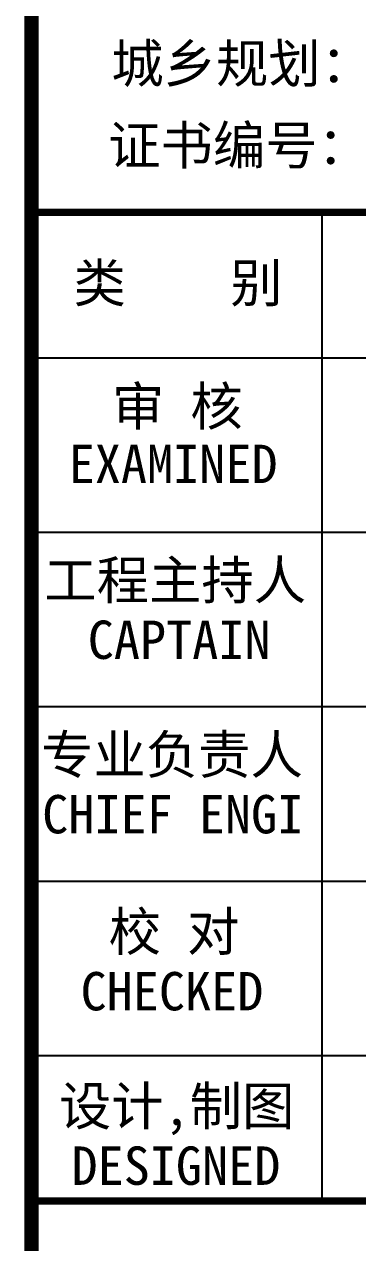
# Model space of a CAD drawing. Extents: x 69728788 to 150163257, y 20675998 to 43663798.
# Drawn here: x 75134186 to 75136698, y 20935797 to 20944978 of the extents above; entities that cross this region are included whole.
import ezdxf

# ---------------------------------------------------------------- set-up
doc = ezdxf.new("R2010")
doc.units = 0
doc.header["$LTSCALE"] = 1000
doc.header["$MEASUREMENT"] = 0
doc.layers.add('图框', color=253, linetype='CONTINUOUS')
doc.styles.add('STYLE-黑体', font='simhei.ttf')
doc.styles.add('黑体', font='simhei.ttf', dxfattribs={"width": 0.6, "height": 4.3})

msp = doc.modelspace()

# ---------------------------------------------------------------- linework, layer by layer
at = {"layer": '图框', "color": 0}
for p, q in [((75134240.3, 20942465.5), (75140850.5, 20942465.5)), ((75134240.3, 20942465.5), (75140850.5, 20942465.5)), ((75134240.3, 20941150.8), (75140850.5, 20941150.8)), ((75134240.3, 20939836.1), (75140850.5, 20939836.1)), ((75134240.3, 20938521.3), (75140850.5, 20938521.3)), ((75134240.3, 20937206.6), (75140850.5, 20937206.6))]:
    msp.add_line(p, q, dxfattribs=at)
at = {"layer": '图框', "color": 4, "const_width": 108.4}
msp.add_lwpolyline([(75134240.3, 20953187.7), (75134240.3, 20909187.7)], dxfattribs=at)
at = {"layer": '图框', "color": 0, "const_width": 55}
msp.add_lwpolyline([(75134240.3, 20943561.1), (75140850.5, 20943561.1), (75140850.5, 20932386), (75134240.3, 20932386)], close=True, dxfattribs=at)
at = {"layer": '图框', "color": 0}
for points in [[(75136431.5, 20942465.5), (75136431.5, 20943561.1)], [(75136431.5, 20936111), (75136431.5, 20942465.5)]]:
    msp.add_lwpolyline(points, dxfattribs=at)
at = {"layer": '图框', "color": 0, "const_width": 55}
msp.add_lwpolyline([(75134240.3, 20936111), (75140850.5, 20936111)], dxfattribs=at)

# ---------------------------------------------------------------- texts
at = {"layer": '图框', "color": 4, "style": '黑体'}
for s, height, p in [('城乡规划：', 289.24, (75134841, 20944538.5)), ('证书编号：皖 城规编(162037)', 289.238, (75134817.8, 20943922.4))]:
    msp.add_text(s, height=height, dxfattribs=at).set_placement(p)
at = {"layer": '图框', "color": 0, "style": 'STYLE-黑体'}
for s, p in [('类    别 ', (75134556.3, 20942884.4)), ('审 核', (75134845.4, 20941955.2)), ('EXAMINED ', (75134520.1, 20941520.8)), ('工程主持人', (75134336.5, 20940644.9)), ('CAPTAIN', (75134663.7, 20940195.6)), ('专业负责人', (75134311.9, 20939330.1)), ('CHIEF ENGI', (75134320.4, 20938880.9)), ('校 对', (75134820.8, 20937996.2)), ('CHECKED  ', (75134609.7, 20937547)), ('设计,制图', (75134446.5, 20936681.5)), ('DESIGNED ', (75134541.1, 20936232.3))]:
    msp.add_text(s, height=289.24, dxfattribs=at).set_placement(p)

doc.saveas('drawing.dxf')
